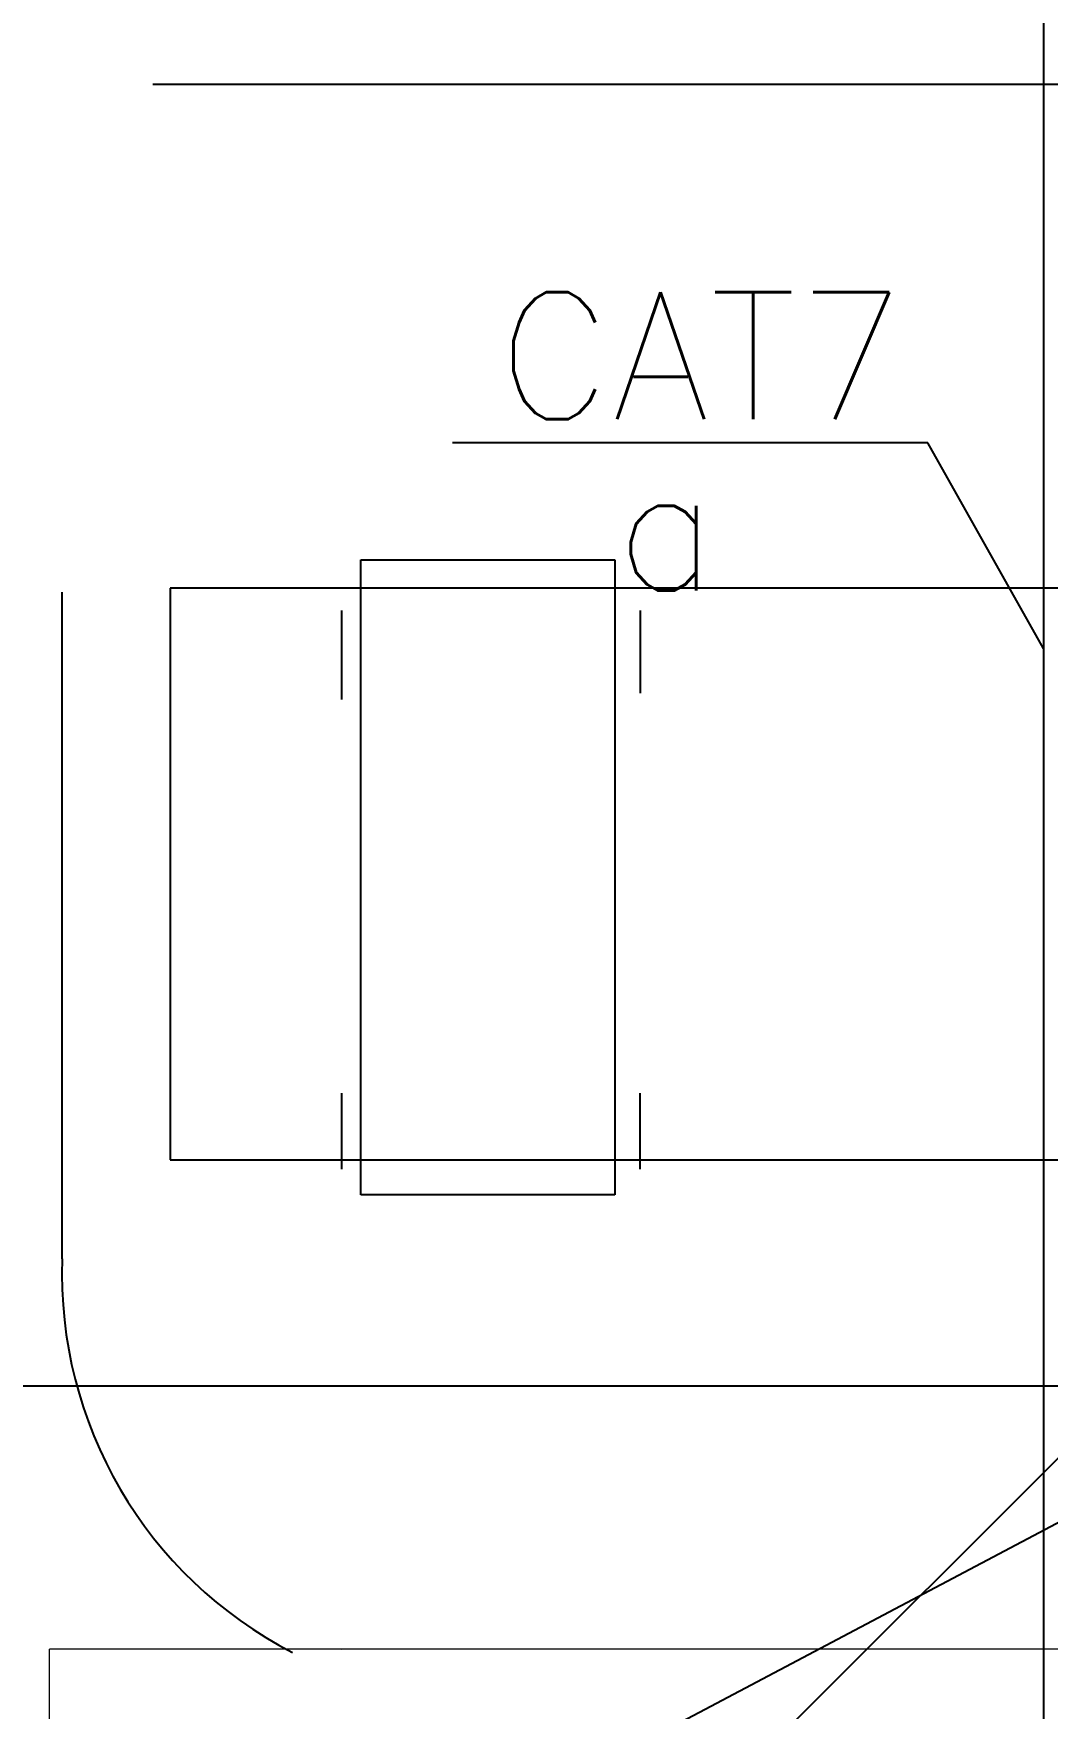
# Model space of a CAD drawing. Header units: inches. Extents: x 567429 to 582707, y 126347 to 133675.
# Drawn here: x 581585.5 to 581745.1, y 131326 to 131589.8 of the extents above; entities that cross this region are included whole.
import ezdxf
from ezdxf.enums import TextEntityAlignment as Align

# ---------------------------------------------------------------- set-up
doc = ezdxf.new("R2010")
doc.units = ezdxf.units.IN
doc.header["$MEASUREMENT"] = 0
for name, color, linetype in [('COMPUTER', 3, 'Continuous'), ('COMPUTER WIRE', 4, 'Continuous'), ('mobl', 11, 'Continuous'), ('NURSE CALL WIRE', 4, 'Continuous'), ('SOCKET WIRE', 4, 'Continuous'), ('wall kanaf', 4, 'Continuous')]:
    doc.layers.add(name, color=color, linetype=linetype)
doc.styles.add('ROMANS', font='romans.shx')
doc.linetypes.add('ZIGZAG', pattern='A,0.0001,-0.2,[131,ltypeshp.shx,S=0.2,R=0,X=-0.2,Y=0],-0.4,[131,ltypeshp.shx,S=0.2,R=180,X=0.2,Y=0],-0.2', length=0.8001)

msp = doc.modelspace()

# ---------------------------------------------------------------- linework, layer by layer
at = {"layer": 'COMPUTER', "color": 30, "ltscale": 7}
for p, q in [((581726.28, 131525.29), (581651.42, 131525.29)), ((581744.52, 131492.88), (581726.28, 131525.29))]:
    msp.add_line(p, q, dxfattribs=at)
at = {"layer": 'COMPUTER WIRE'}
msp.add_line((581744.52, 131618.23), (581744.52, 131078.04), dxfattribs=at)
at = {"layer": 'mobl', "color": 15, "linetype": 'ZIGZAG', "ltscale": 20}
for p, q in [((581604.23, 131581.79), (581857.49, 131581.79)), ((581589.99, 131396.79), (581589.99, 131501.79))]:
    msp.add_line(p, q, dxfattribs=at)
at = {"layer": 'mobl', "color": 15}
for p, q in [((581636.99, 131406.88), (581636.99, 131506.88)), ((581636.99, 131506.88), (581676.99, 131506.88)), ((581676.99, 131506.88), (581676.99, 131406.88)), ((581806.99, 131502.38), (581606.99, 131502.38)), ((581606.99, 131502.38), (581606.99, 131412.38)), ((581633.99, 131484.88), (581633.99, 131498.88)), ((581680.99, 131498.88), (581680.99, 131485.88)), ((581633.99, 131410.88), (581633.99, 131422.88)), ((581680.99, 131410.88), (581680.99, 131422.88)), ((581606.99, 131412.38), (581806.99, 131412.38)), ((581676.99, 131406.88), (581636.99, 131406.88))]:
    msp.add_line(p, q, dxfattribs=at)
at = {"layer": 'mobl', "color": 15, "linetype": 'ZIGZAG', "ltscale": 20}
for centre, radius, start, end in [((581656.95, 131394.34), 67.01, 177.9077, 242.7216), ((581630.11, 131375.23), 40.13, 275.5405, 275.5415)]:
    msp.add_arc(centre, radius, start, end, dxfattribs=at)
at = {"layer": 'NURSE CALL WIRE'}
msp.add_line((581475.41, 131094.36), (581755.92, 131374.5), dxfattribs=at)
at = {"layer": 'SOCKET WIRE'}
for p, q in [((581780.26, 131376.7), (581218.88, 131376.7)), ((581780.26, 131372.94), (581677.02, 131318.33))]:
    msp.add_line(p, q, dxfattribs=at)
at = {"layer": 'wall kanaf', "color": 15, "lineweight": 20, "ltscale": 0.1}
for p in [(581587.99, 131320.29), (581812.99, 131335.29)]:
    msp.add_line(p, (581587.99, 131335.29), dxfattribs=at)

# ---------------------------------------------------------------- texts
at = {"layer": 'COMPUTER', "color": 2, "ltscale": 8, "style": 'ROMANS'}
for s, p in [('CAT7', (581690.64, 131522.99)), ('a', (581685.08, 131496.03))]:
    msp.add_text(s, height=20, dxfattribs=at).set_placement(p, align=Align.BOTTOM_CENTER)

doc.saveas('drawing.dxf')
